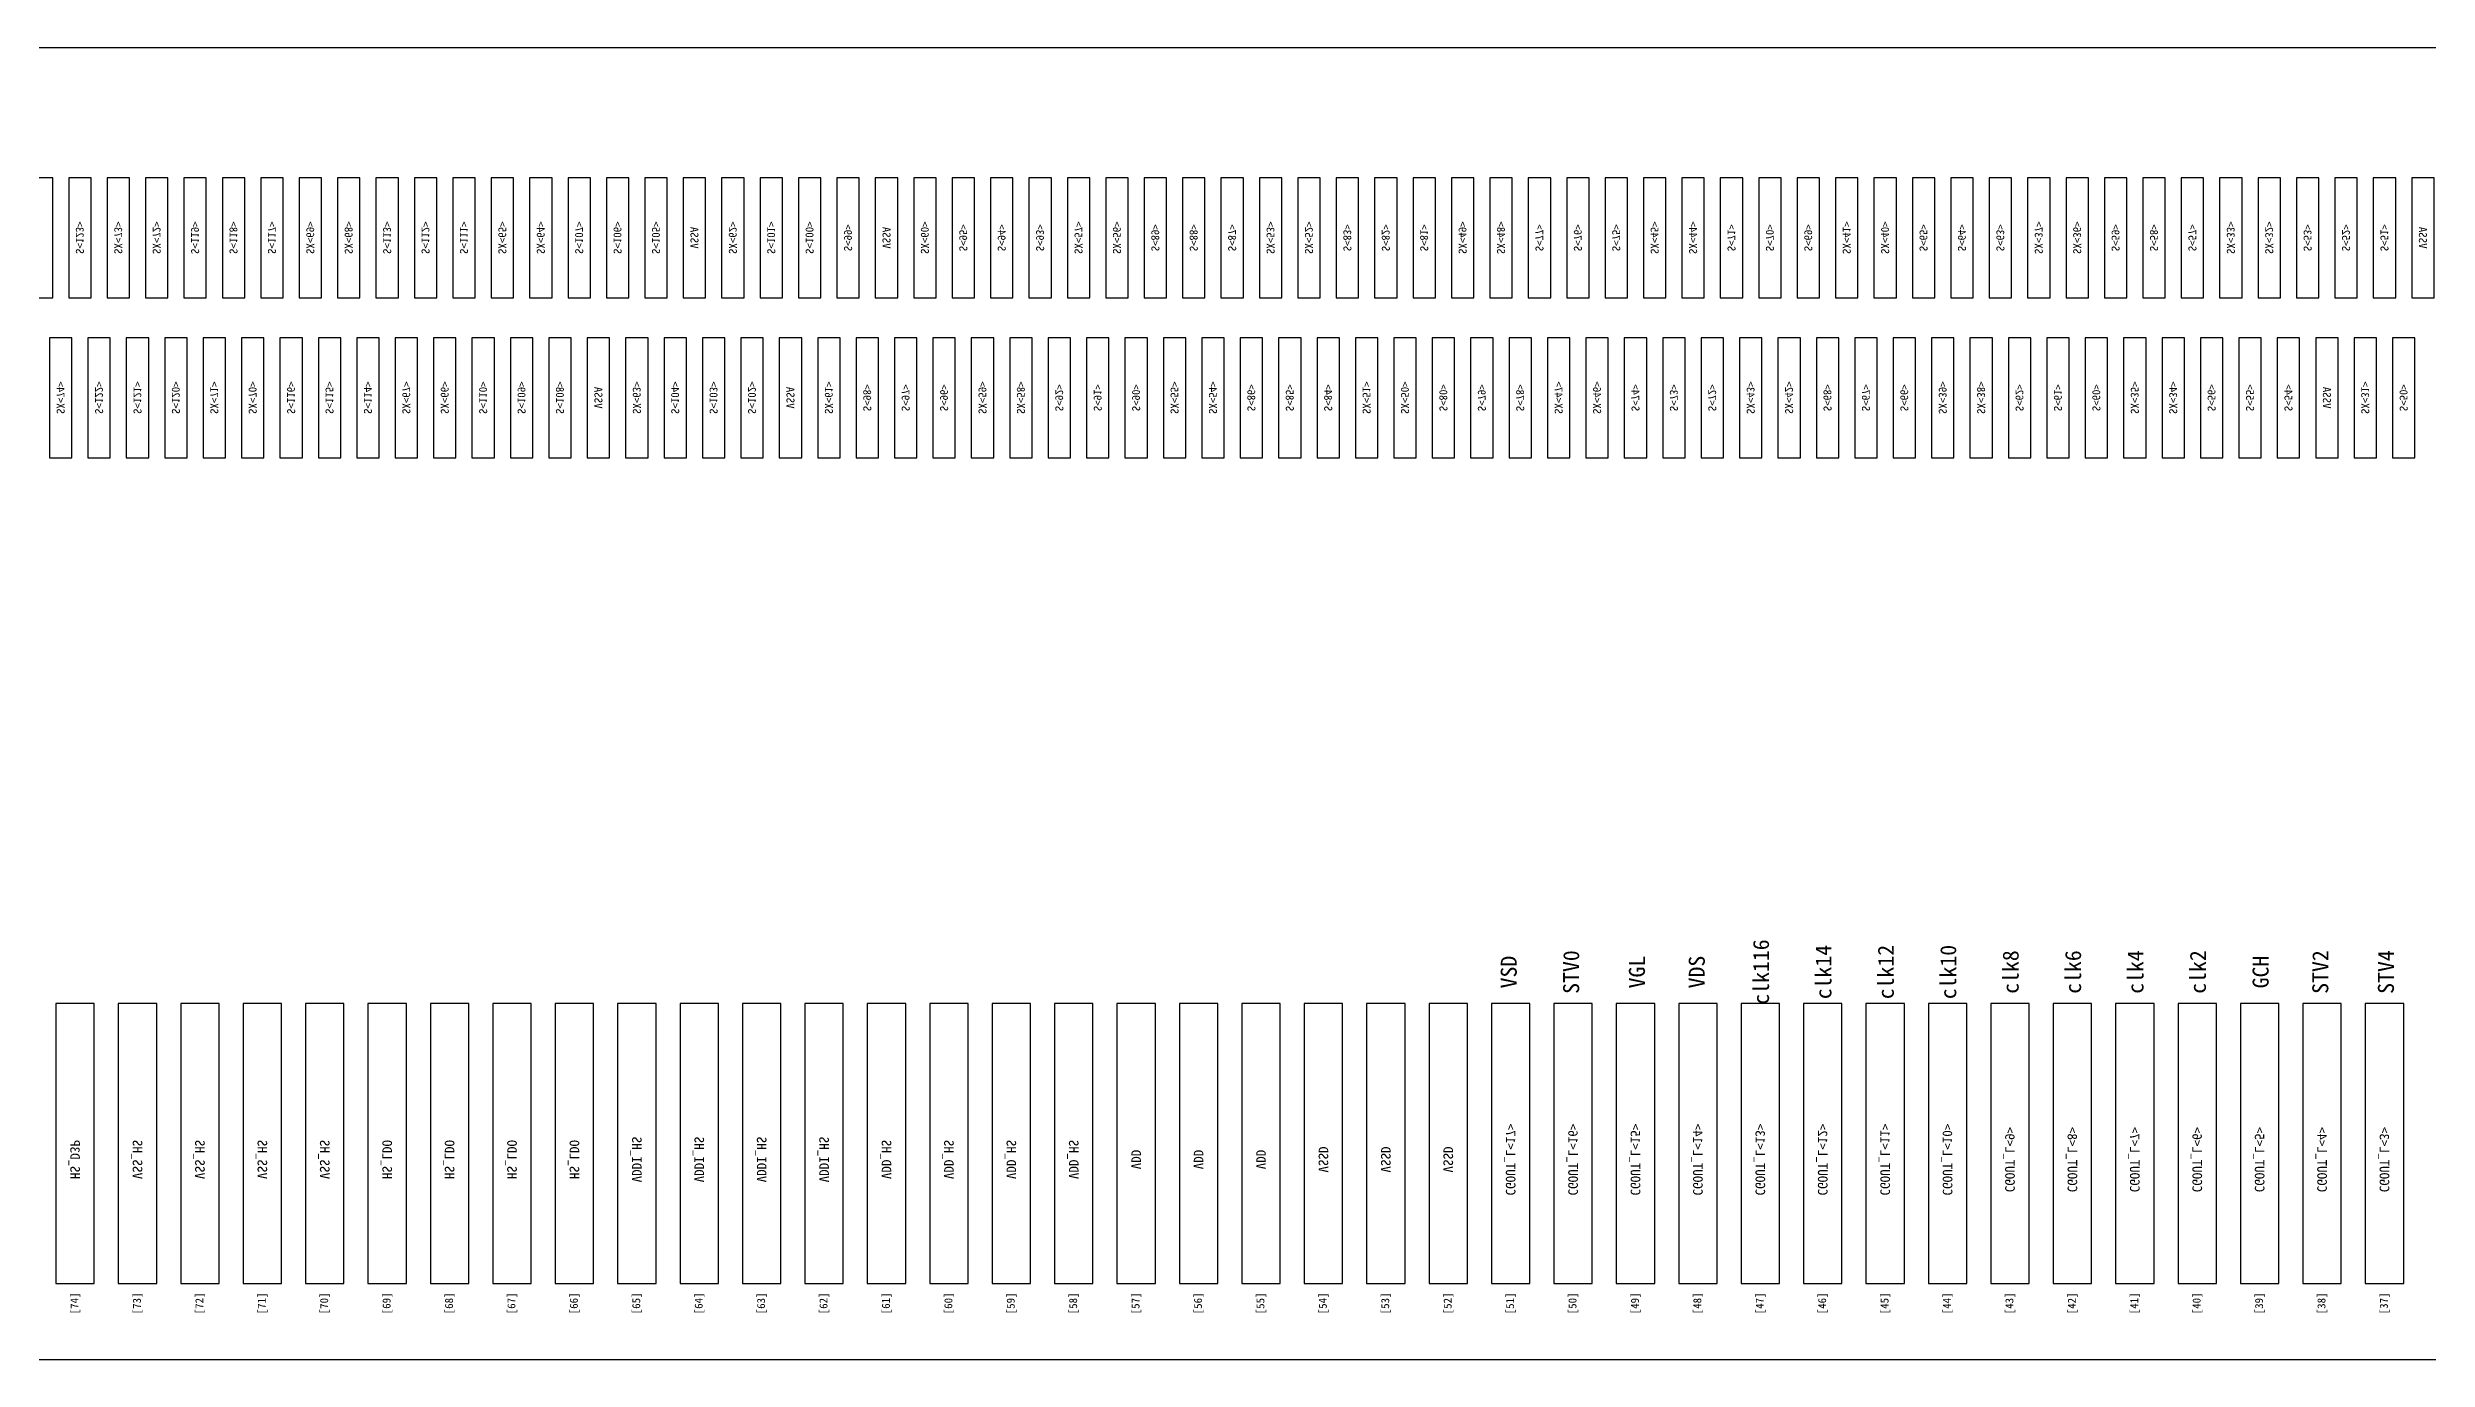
# Model space of a CAD drawing. Header units: millimetres. Extents: x 7349 to 7879, y -734 to -358.
# Drawn here: x 7460.229 to 7461.716, y -524.701 to -523.881 of the extents above; entities that cross this region are included whole.
import ezdxf
from ezdxf.enums import TextEntityAlignment as Align

# ---------------------------------------------------------------- set-up
doc = ezdxf.new("R2010")
doc.units = ezdxf.units.MM
doc.layers.add('标 注', color=3, linetype='Continuous')

# ---------------------------------------------------------------- blocks, each defined once
blk = doc.blocks.new('LCD')
at = {"color": 6}
for points in [[(7384.9624, -537.3052), (7409.9624, -537.3052), (7409.9624, -536.4852), (7384.9624, -536.4852)], [(7406.9894, -536.6415), (7407.0034, -536.6415), (7407.0034, -536.5665), (7406.9894, -536.5665)], [(7406.9894, -536.6415), (7407.0034, -536.6415), (7407.0034, -536.5665), (7406.9894, -536.5665)], [(7407.0134, -536.6415), (7407.0274, -536.6415), (7407.0274, -536.5665), (7407.0134, -536.5665)], [(7407.0134, -536.6415), (7407.0274, -536.6415), (7407.0274, -536.5665), (7407.0134, -536.5665)], [(7407.0374, -536.6415), (7407.0514, -536.6415), (7407.0514, -536.5665), (7407.0374, -536.5665)], [(7407.0374, -536.6415), (7407.0514, -536.6415), (7407.0514, -536.5665), (7407.0374, -536.5665)], [(7407.0614, -536.6415), (7407.0754, -536.6415), (7407.0754, -536.5665), (7407.0614, -536.5665)], [(7407.0614, -536.6415), (7407.0754, -536.6415), (7407.0754, -536.5665), (7407.0614, -536.5665)], [(7407.0854, -536.6415), (7407.0994, -536.6415), (7407.0994, -536.5665), (7407.0854, -536.5665)], [(7407.0854, -536.6415), (7407.0994, -536.6415), (7407.0994, -536.5665), (7407.0854, -536.5665)], [(7407.1094, -536.6415), (7407.1234, -536.6415), (7407.1234, -536.5665), (7407.1094, -536.5665)], [(7407.1094, -536.6415), (7407.1234, -536.6415), (7407.1234, -536.5665), (7407.1094, -536.5665)], [(7407.1334, -536.6415), (7407.1474, -536.6415), (7407.1474, -536.5665), (7407.1334, -536.5665)], [(7407.1334, -536.6415), (7407.1474, -536.6415), (7407.1474, -536.5665), (7407.1334, -536.5665)], [(7407.1574, -536.6415), (7407.1714, -536.6415), (7407.1714, -536.5665), (7407.1574, -536.5665)], [(7407.1574, -536.6415), (7407.1714, -536.6415), (7407.1714, -536.5665), (7407.1574, -536.5665)], [(7407.1814, -536.6415), (7407.1954, -536.6415), (7407.1954, -536.5665), (7407.1814, -536.5665)], [(7407.1814, -536.6415), (7407.1954, -536.6415), (7407.1954, -536.5665), (7407.1814, -536.5665)], [(7407.2054, -536.6415), (7407.2194, -536.6415), (7407.2194, -536.5665), (7407.2054, -536.5665)], [(7407.2054, -536.6415), (7407.2194, -536.6415), (7407.2194, -536.5665), (7407.2054, -536.5665)], [(7407.2294, -536.6415), (7407.2434, -536.6415), (7407.2434, -536.5665), (7407.2294, -536.5665)], [(7407.2294, -536.6415), (7407.2434, -536.6415), (7407.2434, -536.5665), (7407.2294, -536.5665)], [(7407.2534, -536.6415), (7407.2674, -536.6415), (7407.2674, -536.5665), (7407.2534, -536.5665)], [(7407.2534, -536.6415), (7407.2674, -536.6415), (7407.2674, -536.5665), (7407.2534, -536.5665)], [(7407.2774, -536.6415), (7407.2914, -536.6415), (7407.2914, -536.5665), (7407.2774, -536.5665)], [(7407.2774, -536.6415), (7407.2914, -536.6415), (7407.2914, -536.5665), (7407.2774, -536.5665)], [(7407.3014, -536.6415), (7407.3154, -536.6415), (7407.3154, -536.5665), (7407.3014, -536.5665)], [(7407.3014, -536.6415), (7407.3154, -536.6415), (7407.3154, -536.5665), (7407.3014, -536.5665)], [(7407.3254, -536.6415), (7407.3394, -536.6415), (7407.3394, -536.5665), (7407.3254, -536.5665)], [(7407.3254, -536.6415), (7407.3394, -536.6415), (7407.3394, -536.5665), (7407.3254, -536.5665)], [(7407.3494, -536.6415), (7407.3634, -536.6415), (7407.3634, -536.5665), (7407.3494, -536.5665)], [(7407.3494, -536.6415), (7407.3634, -536.6415), (7407.3634, -536.5665), (7407.3494, -536.5665)], [(7407.3734, -536.6415), (7407.3874, -536.6415), (7407.3874, -536.5665), (7407.3734, -536.5665)], [(7407.3734, -536.6415), (7407.3874, -536.6415), (7407.3874, -536.5665), (7407.3734, -536.5665)], [(7407.3974, -536.6415), (7407.4114, -536.6415), (7407.4114, -536.5665), (7407.3974, -536.5665)], [(7407.3974, -536.6415), (7407.4114, -536.6415), (7407.4114, -536.5665), (7407.3974, -536.5665)], [(7407.4214, -536.6415), (7407.4354, -536.6415), (7407.4354, -536.5665), (7407.4214, -536.5665)], [(7407.4214, -536.6415), (7407.4354, -536.6415), (7407.4354, -536.5665), (7407.4214, -536.5665)], [(7407.4454, -536.6415), (7407.4594, -536.6415), (7407.4594, -536.5665), (7407.4454, -536.5665)], [(7407.4454, -536.6415), (7407.4594, -536.6415), (7407.4594, -536.5665), (7407.4454, -536.5665)], [(7407.4694, -536.6415), (7407.4834, -536.6415), (7407.4834, -536.5665), (7407.4694, -536.5665)], [(7407.4694, -536.6415), (7407.4834, -536.6415), (7407.4834, -536.5665), (7407.4694, -536.5665)], [(7407.4934, -536.6415), (7407.5074, -536.6415), (7407.5074, -536.5665), (7407.4934, -536.5665)], [(7407.4934, -536.6415), (7407.5074, -536.6415), (7407.5074, -536.5665), (7407.4934, -536.5665)], [(7407.5174, -536.6415), (7407.5314, -536.6415), (7407.5314, -536.5665), (7407.5174, -536.5665)], [(7407.5174, -536.6415), (7407.5314, -536.6415), (7407.5314, -536.5665), (7407.5174, -536.5665)], [(7407.5414, -536.6415), (7407.5554, -536.6415), (7407.5554, -536.5665), (7407.5414, -536.5665)], [(7407.5414, -536.6415), (7407.5554, -536.6415), (7407.5554, -536.5665), (7407.5414, -536.5665)], [(7407.5654, -536.6415), (7407.5794, -536.6415), (7407.5794, -536.5665), (7407.5654, -536.5665)], [(7407.5654, -536.6415), (7407.5794, -536.6415), (7407.5794, -536.5665), (7407.5654, -536.5665)], [(7407.5894, -536.6415), (7407.6034, -536.6415), (7407.6034, -536.5665), (7407.5894, -536.5665)], [(7407.5894, -536.6415), (7407.6034, -536.6415), (7407.6034, -536.5665), (7407.5894, -536.5665)], [(7407.6134, -536.6415), (7407.6274, -536.6415), (7407.6274, -536.5665), (7407.6134, -536.5665)], [(7407.6134, -536.6415), (7407.6274, -536.6415), (7407.6274, -536.5665), (7407.6134, -536.5665)], [(7407.6374, -536.6415), (7407.6514, -536.6415), (7407.6514, -536.5665), (7407.6374, -536.5665)], [(7407.6374, -536.6415), (7407.6514, -536.6415), (7407.6514, -536.5665), (7407.6374, -536.5665)], [(7407.6614, -536.6415), (7407.6754, -536.6415), (7407.6754, -536.5665), (7407.6614, -536.5665)], [(7407.6614, -536.6415), (7407.6754, -536.6415), (7407.6754, -536.5665), (7407.6614, -536.5665)], [(7407.6854, -536.6415), (7407.6994, -536.6415), (7407.6994, -536.5665), (7407.6854, -536.5665)], [(7407.6854, -536.6415), (7407.6994, -536.6415), (7407.6994, -536.5665), (7407.6854, -536.5665)], [(7407.7094, -536.6415), (7407.7234, -536.6415), (7407.7234, -536.5665), (7407.7094, -536.5665)], [(7407.7094, -536.6415), (7407.7234, -536.6415), (7407.7234, -536.5665), (7407.7094, -536.5665)], [(7407.7334, -536.6415), (7407.7474, -536.6415), (7407.7474, -536.5665), (7407.7334, -536.5665)], [(7407.7334, -536.6415), (7407.7474, -536.6415), (7407.7474, -536.5665), (7407.7334, -536.5665)], [(7407.7574, -536.6415), (7407.7714, -536.6415), (7407.7714, -536.5665), (7407.7574, -536.5665)], [(7407.7574, -536.6415), (7407.7714, -536.6415), (7407.7714, -536.5665), (7407.7574, -536.5665)], [(7407.7814, -536.6415), (7407.7954, -536.6415), (7407.7954, -536.5665), (7407.7814, -536.5665)], [(7407.7814, -536.6415), (7407.7954, -536.6415), (7407.7954, -536.5665), (7407.7814, -536.5665)], [(7407.8054, -536.6415), (7407.8194, -536.6415), (7407.8194, -536.5665), (7407.8054, -536.5665)], [(7407.8054, -536.6415), (7407.8194, -536.6415), (7407.8194, -536.5665), (7407.8054, -536.5665)], [(7407.8294, -536.6415), (7407.8434, -536.6415), (7407.8434, -536.5665), (7407.8294, -536.5665)], [(7407.8294, -536.6415), (7407.8434, -536.6415), (7407.8434, -536.5665), (7407.8294, -536.5665)], [(7407.8534, -536.6415), (7407.8674, -536.6415), (7407.8674, -536.5665), (7407.8534, -536.5665)], [(7407.8534, -536.6415), (7407.8674, -536.6415), (7407.8674, -536.5665), (7407.8534, -536.5665)], [(7407.8774, -536.6415), (7407.8914, -536.6415), (7407.8914, -536.5665), (7407.8774, -536.5665)], [(7407.8774, -536.6415), (7407.8914, -536.6415), (7407.8914, -536.5665), (7407.8774, -536.5665)], [(7407.9014, -536.6415), (7407.9154, -536.6415), (7407.9154, -536.5665), (7407.9014, -536.5665)], [(7407.9014, -536.6415), (7407.9154, -536.6415), (7407.9154, -536.5665), (7407.9014, -536.5665)], [(7407.9254, -536.6415), (7407.9394, -536.6415), (7407.9394, -536.5665), (7407.9254, -536.5665)], [(7407.9254, -536.6415), (7407.9394, -536.6415), (7407.9394, -536.5665), (7407.9254, -536.5665)], [(7407.9494, -536.6415), (7407.9634, -536.6415), (7407.9634, -536.5665), (7407.9494, -536.5665)], [(7407.9494, -536.6415), (7407.9634, -536.6415), (7407.9634, -536.5665), (7407.9494, -536.5665)], [(7407.9734, -536.6415), (7407.9874, -536.6415), (7407.9874, -536.5665), (7407.9734, -536.5665)], [(7407.9734, -536.6415), (7407.9874, -536.6415), (7407.9874, -536.5665), (7407.9734, -536.5665)], [(7407.9974, -536.6415), (7408.0114, -536.6415), (7408.0114, -536.5665), (7407.9974, -536.5665)], [(7407.9974, -536.6415), (7408.0114, -536.6415), (7408.0114, -536.5665), (7407.9974, -536.5665)], [(7408.0214, -536.6415), (7408.0354, -536.6415), (7408.0354, -536.5665), (7408.0214, -536.5665)], [(7408.0214, -536.6415), (7408.0354, -536.6415), (7408.0354, -536.5665), (7408.0214, -536.5665)], [(7408.0454, -536.6415), (7408.0594, -536.6415), (7408.0594, -536.5665), (7408.0454, -536.5665)], [(7408.0454, -536.6415), (7408.0594, -536.6415), (7408.0594, -536.5665), (7408.0454, -536.5665)], [(7408.0694, -536.6415), (7408.0834, -536.6415), (7408.0834, -536.5665), (7408.0694, -536.5665)], [(7408.0694, -536.6415), (7408.0834, -536.6415), (7408.0834, -536.5665), (7408.0694, -536.5665)], [(7408.0934, -536.6415), (7408.1074, -536.6415), (7408.1074, -536.5665), (7408.0934, -536.5665)], [(7408.0934, -536.6415), (7408.1074, -536.6415), (7408.1074, -536.5665), (7408.0934, -536.5665)], [(7408.1174, -536.6415), (7408.1314, -536.6415), (7408.1314, -536.5665), (7408.1174, -536.5665)], [(7408.1174, -536.6415), (7408.1314, -536.6415), (7408.1314, -536.5665), (7408.1174, -536.5665)], [(7408.1414, -536.6415), (7408.1554, -536.6415), (7408.1554, -536.5665), (7408.1414, -536.5665)], [(7408.1414, -536.6415), (7408.1554, -536.6415), (7408.1554, -536.5665), (7408.1414, -536.5665)], [(7408.1654, -536.6415), (7408.1794, -536.6415), (7408.1794, -536.5665), (7408.1654, -536.5665)], [(7408.1654, -536.6415), (7408.1794, -536.6415), (7408.1794, -536.5665), (7408.1654, -536.5665)], [(7408.1894, -536.6415), (7408.2034, -536.6415), (7408.2034, -536.5665), (7408.1894, -536.5665)], [(7408.1894, -536.6415), (7408.2034, -536.6415), (7408.2034, -536.5665), (7408.1894, -536.5665)], [(7408.2134, -536.6415), (7408.2274, -536.6415), (7408.2274, -536.5665), (7408.2134, -536.5665)], [(7408.2134, -536.6415), (7408.2274, -536.6415), (7408.2274, -536.5665), (7408.2134, -536.5665)], [(7408.2374, -536.6415), (7408.2514, -536.6415), (7408.2514, -536.5665), (7408.2374, -536.5665)], [(7408.2374, -536.6415), (7408.2514, -536.6415), (7408.2514, -536.5665), (7408.2374, -536.5665)], [(7408.2614, -536.6415), (7408.2754, -536.6415), (7408.2754, -536.5665), (7408.2614, -536.5665)], [(7408.2614, -536.6415), (7408.2754, -536.6415), (7408.2754, -536.5665), (7408.2614, -536.5665)], [(7408.2854, -536.6415), (7408.2994, -536.6415), (7408.2994, -536.5665), (7408.2854, -536.5665)], [(7408.2854, -536.6415), (7408.2994, -536.6415), (7408.2994, -536.5665), (7408.2854, -536.5665)], [(7408.3094, -536.6415), (7408.3234, -536.6415), (7408.3234, -536.5665), (7408.3094, -536.5665)], [(7408.3094, -536.6415), (7408.3234, -536.6415), (7408.3234, -536.5665), (7408.3094, -536.5665)], [(7408.3334, -536.6415), (7408.3474, -536.6415), (7408.3474, -536.5665), (7408.3334, -536.5665)], [(7408.3334, -536.6415), (7408.3474, -536.6415), (7408.3474, -536.5665), (7408.3334, -536.5665)], [(7408.3574, -536.6415), (7408.3714, -536.6415), (7408.3714, -536.5665), (7408.3574, -536.5665)], [(7408.3574, -536.6415), (7408.3714, -536.6415), (7408.3714, -536.5665), (7408.3574, -536.5665)], [(7408.3814, -536.6415), (7408.3954, -536.6415), (7408.3954, -536.5665), (7408.3814, -536.5665)], [(7408.3814, -536.6415), (7408.3954, -536.6415), (7408.3954, -536.5665), (7408.3814, -536.5665)], [(7408.4054, -536.6415), (7408.4194, -536.6415), (7408.4194, -536.5665), (7408.4054, -536.5665)], [(7408.4054, -536.6415), (7408.4194, -536.6415), (7408.4194, -536.5665), (7408.4054, -536.5665)], [(7408.4294, -536.6415), (7408.4434, -536.6415), (7408.4434, -536.5665), (7408.4294, -536.5665)], [(7408.4294, -536.6415), (7408.4434, -536.6415), (7408.4434, -536.5665), (7408.4294, -536.5665)], [(7408.4534, -536.6415), (7408.4674, -536.6415), (7408.4674, -536.5665), (7408.4534, -536.5665)], [(7408.4534, -536.6415), (7408.4674, -536.6415), (7408.4674, -536.5665), (7408.4534, -536.5665)], [(7408.4774, -536.6415), (7408.4914, -536.6415), (7408.4914, -536.5665), (7408.4774, -536.5665)], [(7408.4774, -536.6415), (7408.4914, -536.6415), (7408.4914, -536.5665), (7408.4774, -536.5665)], [(7407.0014, -536.7415), (7407.0154, -536.7415), (7407.0154, -536.6665), (7407.0014, -536.6665)], [(7407.0014, -536.7415), (7407.0154, -536.7415), (7407.0154, -536.6665), (7407.0014, -536.6665)], [(7407.0254, -536.7415), (7407.0394, -536.7415), (7407.0394, -536.6665), (7407.0254, -536.6665)], [(7407.0254, -536.7415), (7407.0394, -536.7415), (7407.0394, -536.6665), (7407.0254, -536.6665)], [(7407.0494, -536.7415), (7407.0634, -536.7415), (7407.0634, -536.6665), (7407.0494, -536.6665)], [(7407.0494, -536.7415), (7407.0634, -536.7415), (7407.0634, -536.6665), (7407.0494, -536.6665)], [(7407.0734, -536.7415), (7407.0874, -536.7415), (7407.0874, -536.6665), (7407.0734, -536.6665)], [(7407.0734, -536.7415), (7407.0874, -536.7415), (7407.0874, -536.6665), (7407.0734, -536.6665)], [(7407.0974, -536.7415), (7407.1114, -536.7415), (7407.1114, -536.6665), (7407.0974, -536.6665)], [(7407.0974, -536.7415), (7407.1114, -536.7415), (7407.1114, -536.6665), (7407.0974, -536.6665)], [(7407.1214, -536.7415), (7407.1354, -536.7415), (7407.1354, -536.6665), (7407.1214, -536.6665)], [(7407.1214, -536.7415), (7407.1354, -536.7415), (7407.1354, -536.6665), (7407.1214, -536.6665)], [(7407.1454, -536.7415), (7407.1594, -536.7415), (7407.1594, -536.6665), (7407.1454, -536.6665)], [(7407.1454, -536.7415), (7407.1594, -536.7415), (7407.1594, -536.6665), (7407.1454, -536.6665)], [(7407.1694, -536.7415), (7407.1834, -536.7415), (7407.1834, -536.6665), (7407.1694, -536.6665)], [(7407.1694, -536.7415), (7407.1834, -536.7415), (7407.1834, -536.6665), (7407.1694, -536.6665)], [(7407.1934, -536.7415), (7407.2074, -536.7415), (7407.2074, -536.6665), (7407.1934, -536.6665)], [(7407.1934, -536.7415), (7407.2074, -536.7415), (7407.2074, -536.6665), (7407.1934, -536.6665)], [(7407.2174, -536.7415), (7407.2314, -536.7415), (7407.2314, -536.6665), (7407.2174, -536.6665)], [(7407.2174, -536.7415), (7407.2314, -536.7415), (7407.2314, -536.6665), (7407.2174, -536.6665)], [(7407.2414, -536.7415), (7407.2554, -536.7415), (7407.2554, -536.6665), (7407.2414, -536.6665)], [(7407.2414, -536.7415), (7407.2554, -536.7415), (7407.2554, -536.6665), (7407.2414, -536.6665)], [(7407.2654, -536.7415), (7407.2794, -536.7415), (7407.2794, -536.6665), (7407.2654, -536.6665)], [(7407.2654, -536.7415), (7407.2794, -536.7415), (7407.2794, -536.6665), (7407.2654, -536.6665)], [(7407.2894, -536.7415), (7407.3034, -536.7415), (7407.3034, -536.6665), (7407.2894, -536.6665)], [(7407.2894, -536.7415), (7407.3034, -536.7415), (7407.3034, -536.6665), (7407.2894, -536.6665)], [(7407.3134, -536.7415), (7407.3274, -536.7415), (7407.3274, -536.6665), (7407.3134, -536.6665)], [(7407.3134, -536.7415), (7407.3274, -536.7415), (7407.3274, -536.6665), (7407.3134, -536.6665)], [(7407.3374, -536.7415), (7407.3514, -536.7415), (7407.3514, -536.6665), (7407.3374, -536.6665)], [(7407.3374, -536.7415), (7407.3514, -536.7415), (7407.3514, -536.6665), (7407.3374, -536.6665)], [(7407.3614, -536.7415), (7407.3754, -536.7415), (7407.3754, -536.6665), (7407.3614, -536.6665)], [(7407.3614, -536.7415), (7407.3754, -536.7415), (7407.3754, -536.6665), (7407.3614, -536.6665)], [(7407.3854, -536.7415), (7407.3994, -536.7415), (7407.3994, -536.6665), (7407.3854, -536.6665)], [(7407.3854, -536.7415), (7407.3994, -536.7415), (7407.3994, -536.6665), (7407.3854, -536.6665)], [(7407.4094, -536.7415), (7407.4234, -536.7415), (7407.4234, -536.6665), (7407.4094, -536.6665)], [(7407.4094, -536.7415), (7407.4234, -536.7415), (7407.4234, -536.6665), (7407.4094, -536.6665)], [(7407.4334, -536.7415), (7407.4474, -536.7415), (7407.4474, -536.6665), (7407.4334, -536.6665)], [(7407.4334, -536.7415), (7407.4474, -536.7415), (7407.4474, -536.6665), (7407.4334, -536.6665)], [(7407.4574, -536.7415), (7407.4714, -536.7415), (7407.4714, -536.6665), (7407.4574, -536.6665)], [(7407.4574, -536.7415), (7407.4714, -536.7415), (7407.4714, -536.6665), (7407.4574, -536.6665)], [(7407.4814, -536.7415), (7407.4954, -536.7415), (7407.4954, -536.6665), (7407.4814, -536.6665)], [(7407.4814, -536.7415), (7407.4954, -536.7415), (7407.4954, -536.6665), (7407.4814, -536.6665)], [(7407.5054, -536.7415), (7407.5194, -536.7415), (7407.5194, -536.6665), (7407.5054, -536.6665)], [(7407.5054, -536.7415), (7407.5194, -536.7415), (7407.5194, -536.6665), (7407.5054, -536.6665)], [(7407.5294, -536.7415), (7407.5434, -536.7415), (7407.5434, -536.6665), (7407.5294, -536.6665)], [(7407.5294, -536.7415), (7407.5434, -536.7415), (7407.5434, -536.6665), (7407.5294, -536.6665)], [(7407.5534, -536.7415), (7407.5674, -536.7415), (7407.5674, -536.6665), (7407.5534, -536.6665)], [(7407.5534, -536.7415), (7407.5674, -536.7415), (7407.5674, -536.6665), (7407.5534, -536.6665)], [(7407.5774, -536.7415), (7407.5914, -536.7415), (7407.5914, -536.6665), (7407.5774, -536.6665)], [(7407.5774, -536.7415), (7407.5914, -536.7415), (7407.5914, -536.6665), (7407.5774, -536.6665)], [(7407.6014, -536.7415), (7407.6154, -536.7415), (7407.6154, -536.6665), (7407.6014, -536.6665)], [(7407.6014, -536.7415), (7407.6154, -536.7415), (7407.6154, -536.6665), (7407.6014, -536.6665)], [(7407.6254, -536.7415), (7407.6394, -536.7415), (7407.6394, -536.6665), (7407.6254, -536.6665)], [(7407.6254, -536.7415), (7407.6394, -536.7415), (7407.6394, -536.6665), (7407.6254, -536.6665)], [(7407.6494, -536.7415), (7407.6634, -536.7415), (7407.6634, -536.6665), (7407.6494, -536.6665)], [(7407.6494, -536.7415), (7407.6634, -536.7415), (7407.6634, -536.6665), (7407.6494, -536.6665)], [(7407.6734, -536.7415), (7407.6874, -536.7415), (7407.6874, -536.6665), (7407.6734, -536.6665)], [(7407.6734, -536.7415), (7407.6874, -536.7415), (7407.6874, -536.6665), (7407.6734, -536.6665)], [(7407.6974, -536.7415), (7407.7114, -536.7415), (7407.7114, -536.6665), (7407.6974, -536.6665)], [(7407.6974, -536.7415), (7407.7114, -536.7415), (7407.7114, -536.6665), (7407.6974, -536.6665)], [(7407.7214, -536.7415), (7407.7354, -536.7415), (7407.7354, -536.6665), (7407.7214, -536.6665)], [(7407.7214, -536.7415), (7407.7354, -536.7415), (7407.7354, -536.6665), (7407.7214, -536.6665)], [(7407.7454, -536.7415), (7407.7594, -536.7415), (7407.7594, -536.6665), (7407.7454, -536.6665)], [(7407.7454, -536.7415), (7407.7594, -536.7415), (7407.7594, -536.6665), (7407.7454, -536.6665)], [(7407.7694, -536.7415), (7407.7834, -536.7415), (7407.7834, -536.6665), (7407.7694, -536.6665)], [(7407.7694, -536.7415), (7407.7834, -536.7415), (7407.7834, -536.6665), (7407.7694, -536.6665)], [(7407.7934, -536.7415), (7407.8074, -536.7415), (7407.8074, -536.6665), (7407.7934, -536.6665)], [(7407.7934, -536.7415), (7407.8074, -536.7415), (7407.8074, -536.6665), (7407.7934, -536.6665)], [(7407.8174, -536.7415), (7407.8314, -536.7415), (7407.8314, -536.6665), (7407.8174, -536.6665)], [(7407.8174, -536.7415), (7407.8314, -536.7415), (7407.8314, -536.6665), (7407.8174, -536.6665)], [(7407.8414, -536.7415), (7407.8554, -536.7415), (7407.8554, -536.6665), (7407.8414, -536.6665)], [(7407.8414, -536.7415), (7407.8554, -536.7415), (7407.8554, -536.6665), (7407.8414, -536.6665)], [(7407.8654, -536.7415), (7407.8794, -536.7415), (7407.8794, -536.6665), (7407.8654, -536.6665)], [(7407.8654, -536.7415), (7407.8794, -536.7415), (7407.8794, -536.6665), (7407.8654, -536.6665)], [(7407.8894, -536.7415), (7407.9034, -536.7415), (7407.9034, -536.6665), (7407.8894, -536.6665)], [(7407.8894, -536.7415), (7407.9034, -536.7415), (7407.9034, -536.6665), (7407.8894, -536.6665)], [(7407.9134, -536.7415), (7407.9274, -536.7415), (7407.9274, -536.6665), (7407.9134, -536.6665)], [(7407.9134, -536.7415), (7407.9274, -536.7415), (7407.9274, -536.6665), (7407.9134, -536.6665)], [(7407.9374, -536.7415), (7407.9514, -536.7415), (7407.9514, -536.6665), (7407.9374, -536.6665)], [(7407.9374, -536.7415), (7407.9514, -536.7415), (7407.9514, -536.6665), (7407.9374, -536.6665)], [(7407.9614, -536.7415), (7407.9754, -536.7415), (7407.9754, -536.6665), (7407.9614, -536.6665)], [(7407.9614, -536.7415), (7407.9754, -536.7415), (7407.9754, -536.6665), (7407.9614, -536.6665)], [(7407.9854, -536.7415), (7407.9994, -536.7415), (7407.9994, -536.6665), (7407.9854, -536.6665)], [(7407.9854, -536.7415), (7407.9994, -536.7415), (7407.9994, -536.6665), (7407.9854, -536.6665)], [(7408.0094, -536.7415), (7408.0234, -536.7415), (7408.0234, -536.6665), (7408.0094, -536.6665)], [(7408.0094, -536.7415), (7408.0234, -536.7415), (7408.0234, -536.6665), (7408.0094, -536.6665)], [(7408.0334, -536.7415), (7408.0474, -536.7415), (7408.0474, -536.6665), (7408.0334, -536.6665)], [(7408.0334, -536.7415), (7408.0474, -536.7415), (7408.0474, -536.6665), (7408.0334, -536.6665)], [(7408.0574, -536.7415), (7408.0714, -536.7415), (7408.0714, -536.6665), (7408.0574, -536.6665)], [(7408.0574, -536.7415), (7408.0714, -536.7415), (7408.0714, -536.6665), (7408.0574, -536.6665)], [(7408.0814, -536.7415), (7408.0954, -536.7415), (7408.0954, -536.6665), (7408.0814, -536.6665)], [(7408.0814, -536.7415), (7408.0954, -536.7415), (7408.0954, -536.6665), (7408.0814, -536.6665)], [(7408.1054, -536.7415), (7408.1194, -536.7415), (7408.1194, -536.6665), (7408.1054, -536.6665)], [(7408.1054, -536.7415), (7408.1194, -536.7415), (7408.1194, -536.6665), (7408.1054, -536.6665)], [(7408.1294, -536.7415), (7408.1434, -536.7415), (7408.1434, -536.6665), (7408.1294, -536.6665)], [(7408.1294, -536.7415), (7408.1434, -536.7415), (7408.1434, -536.6665), (7408.1294, -536.6665)], [(7408.1534, -536.7415), (7408.1674, -536.7415), (7408.1674, -536.6665), (7408.1534, -536.6665)], [(7408.1534, -536.7415), (7408.1674, -536.7415), (7408.1674, -536.6665), (7408.1534, -536.6665)], [(7408.1774, -536.7415), (7408.1914, -536.7415), (7408.1914, -536.6665), (7408.1774, -536.6665)], [(7408.1774, -536.7415), (7408.1914, -536.7415), (7408.1914, -536.6665), (7408.1774, -536.6665)], [(7408.2014, -536.7415), (7408.2154, -536.7415), (7408.2154, -536.6665), (7408.2014, -536.6665)], [(7408.2014, -536.7415), (7408.2154, -536.7415), (7408.2154, -536.6665), (7408.2014, -536.6665)], [(7408.2254, -536.7415), (7408.2394, -536.7415), (7408.2394, -536.6665), (7408.2254, -536.6665)], [(7408.2254, -536.7415), (7408.2394, -536.7415), (7408.2394, -536.6665), (7408.2254, -536.6665)], [(7408.2494, -536.7415), (7408.2634, -536.7415), (7408.2634, -536.6665), (7408.2494, -536.6665)], [(7408.2494, -536.7415), (7408.2634, -536.7415), (7408.2634, -536.6665), (7408.2494, -536.6665)], [(7408.2734, -536.7415), (7408.2874, -536.7415), (7408.2874, -536.6665), (7408.2734, -536.6665)], [(7408.2734, -536.7415), (7408.2874, -536.7415), (7408.2874, -536.6665), (7408.2734, -536.6665)], [(7408.2974, -536.7415), (7408.3114, -536.7415), (7408.3114, -536.6665), (7408.2974, -536.6665)], [(7408.2974, -536.7415), (7408.3114, -536.7415), (7408.3114, -536.6665), (7408.2974, -536.6665)], [(7408.3214, -536.7415), (7408.3354, -536.7415), (7408.3354, -536.6665), (7408.3214, -536.6665)], [(7408.3214, -536.7415), (7408.3354, -536.7415), (7408.3354, -536.6665), (7408.3214, -536.6665)], [(7408.3454, -536.7415), (7408.3594, -536.7415), (7408.3594, -536.6665), (7408.3454, -536.6665)], [(7408.3454, -536.7415), (7408.3594, -536.7415), (7408.3594, -536.6665), (7408.3454, -536.6665)], [(7408.3694, -536.7415), (7408.3834, -536.7415), (7408.3834, -536.6665), (7408.3694, -536.6665)], [(7408.3694, -536.7415), (7408.3834, -536.7415), (7408.3834, -536.6665), (7408.3694, -536.6665)], [(7408.3934, -536.7415), (7408.4074, -536.7415), (7408.4074, -536.6665), (7408.3934, -536.6665)], [(7408.3934, -536.7415), (7408.4074, -536.7415), (7408.4074, -536.6665), (7408.3934, -536.6665)], [(7408.4174, -536.7415), (7408.4314, -536.7415), (7408.4314, -536.6665), (7408.4174, -536.6665)], [(7408.4174, -536.7415), (7408.4314, -536.7415), (7408.4314, -536.6665), (7408.4174, -536.6665)], [(7408.4414, -536.7415), (7408.4554, -536.7415), (7408.4554, -536.6665), (7408.4414, -536.6665)], [(7408.4414, -536.7415), (7408.4554, -536.7415), (7408.4554, -536.6665), (7408.4414, -536.6665)], [(7408.4654, -536.7415), (7408.4794, -536.7415), (7408.4794, -536.6665), (7408.4654, -536.6665)], [(7408.4654, -536.7415), (7408.4794, -536.7415), (7408.4794, -536.6665), (7408.4654, -536.6665)], [(7407.0054, -537.2577), (7407.0294, -537.2577), (7407.0294, -537.0827), (7407.0054, -537.0827)], [(7407.0054, -537.2577), (7407.0294, -537.2577), (7407.0294, -537.0827), (7407.0054, -537.0827)], [(7407.0444, -537.2577), (7407.0684, -537.2577), (7407.0684, -537.0827), (7407.0444, -537.0827)], [(7407.0444, -537.2577), (7407.0684, -537.2577), (7407.0684, -537.0827), (7407.0444, -537.0827)], [(7407.0834, -537.2577), (7407.1074, -537.2577), (7407.1074, -537.0827), (7407.0834, -537.0827)], [(7407.0834, -537.2577), (7407.1074, -537.2577), (7407.1074, -537.0827), (7407.0834, -537.0827)], [(7407.1224, -537.2577), (7407.1464, -537.2577), (7407.1464, -537.0827), (7407.1224, -537.0827)], [(7407.1224, -537.2577), (7407.1464, -537.2577), (7407.1464, -537.0827), (7407.1224, -537.0827)], [(7407.1614, -537.2577), (7407.1854, -537.2577), (7407.1854, -537.0827), (7407.1614, -537.0827)], [(7407.1614, -537.2577), (7407.1854, -537.2577), (7407.1854, -537.0827), (7407.1614, -537.0827)], [(7407.2004, -537.2577), (7407.2244, -537.2577), (7407.2244, -537.0827), (7407.2004, -537.0827)], [(7407.2004, -537.2577), (7407.2244, -537.2577), (7407.2244, -537.0827), (7407.2004, -537.0827)], [(7407.2394, -537.2577), (7407.2634, -537.2577), (7407.2634, -537.0827), (7407.2394, -537.0827)], [(7407.2394, -537.2577), (7407.2634, -537.2577), (7407.2634, -537.0827), (7407.2394, -537.0827)], [(7407.2784, -537.2577), (7407.3024, -537.2577), (7407.3024, -537.0827), (7407.2784, -537.0827)], [(7407.2784, -537.2577), (7407.3024, -537.2577), (7407.3024, -537.0827), (7407.2784, -537.0827)], [(7407.3174, -537.2577), (7407.3414, -537.2577), (7407.3414, -537.0827), (7407.3174, -537.0827)], [(7407.3174, -537.2577), (7407.3414, -537.2577), (7407.3414, -537.0827), (7407.3174, -537.0827)], [(7407.3564, -537.2577), (7407.3804, -537.2577), (7407.3804, -537.0827), (7407.3564, -537.0827)], [(7407.3564, -537.2577), (7407.3804, -537.2577), (7407.3804, -537.0827), (7407.3564, -537.0827)], [(7407.3954, -537.2577), (7407.4194, -537.2577), (7407.4194, -537.0827), (7407.3954, -537.0827)], [(7407.3954, -537.2577), (7407.4194, -537.2577), (7407.4194, -537.0827), (7407.3954, -537.0827)], [(7407.4344, -537.2577), (7407.4584, -537.2577), (7407.4584, -537.0827), (7407.4344, -537.0827)], [(7407.4344, -537.2577), (7407.4584, -537.2577), (7407.4584, -537.0827), (7407.4344, -537.0827)], [(7407.4734, -537.2577), (7407.4974, -537.2577), (7407.4974, -537.0827), (7407.4734, -537.0827)], [(7407.4734, -537.2577), (7407.4974, -537.2577), (7407.4974, -537.0827), (7407.4734, -537.0827)], [(7407.5124, -537.2577), (7407.5364, -537.2577), (7407.5364, -537.0827), (7407.5124, -537.0827)], [(7407.5124, -537.2577), (7407.5364, -537.2577), (7407.5364, -537.0827), (7407.5124, -537.0827)], [(7407.5514, -537.2577), (7407.5754, -537.2577), (7407.5754, -537.0827), (7407.5514, -537.0827)], [(7407.5514, -537.2577), (7407.5754, -537.2577), (7407.5754, -537.0827), (7407.5514, -537.0827)], [(7407.5904, -537.2577), (7407.6144, -537.2577), (7407.6144, -537.0827), (7407.5904, -537.0827)], [(7407.5904, -537.2577), (7407.6144, -537.2577), (7407.6144, -537.0827), (7407.5904, -537.0827)], [(7407.6294, -537.2577), (7407.6534, -537.2577), (7407.6534, -537.0827), (7407.6294, -537.0827)], [(7407.6294, -537.2577), (7407.6534, -537.2577), (7407.6534, -537.0827), (7407.6294, -537.0827)], [(7407.6684, -537.2577), (7407.6924, -537.2577), (7407.6924, -537.0827), (7407.6684, -537.0827)], [(7407.6684, -537.2577), (7407.6924, -537.2577), (7407.6924, -537.0827), (7407.6684, -537.0827)], [(7407.7074, -537.2577), (7407.7314, -537.2577), (7407.7314, -537.0827), (7407.7074, -537.0827)], [(7407.7074, -537.2577), (7407.7314, -537.2577), (7407.7314, -537.0827), (7407.7074, -537.0827)], [(7407.7464, -537.2577), (7407.7704, -537.2577), (7407.7704, -537.0827), (7407.7464, -537.0827)], [(7407.7464, -537.2577), (7407.7704, -537.2577), (7407.7704, -537.0827), (7407.7464, -537.0827)], [(7407.7854, -537.2577), (7407.8094, -537.2577), (7407.8094, -537.0827), (7407.7854, -537.0827)], [(7407.7854, -537.2577), (7407.8094, -537.2577), (7407.8094, -537.0827), (7407.7854, -537.0827)], [(7407.8244, -537.2577), (7407.8484, -537.2577), (7407.8484, -537.0827), (7407.8244, -537.0827)], [(7407.8244, -537.2577), (7407.8484, -537.2577), (7407.8484, -537.0827), (7407.8244, -537.0827)], [(7407.8634, -537.2577), (7407.8874, -537.2577), (7407.8874, -537.0827), (7407.8634, -537.0827)], [(7407.8634, -537.2577), (7407.8874, -537.2577), (7407.8874, -537.0827), (7407.8634, -537.0827)], [(7407.9024, -537.2577), (7407.9264, -537.2577), (7407.9264, -537.0827), (7407.9024, -537.0827)], [(7407.9024, -537.2577), (7407.9264, -537.2577), (7407.9264, -537.0827), (7407.9024, -537.0827)], [(7407.9414, -537.2577), (7407.9654, -537.2577), (7407.9654, -537.0827), (7407.9414, -537.0827)], [(7407.9414, -537.2577), (7407.9654, -537.2577), (7407.9654, -537.0827), (7407.9414, -537.0827)], [(7407.9804, -537.2577), (7408.0044, -537.2577), (7408.0044, -537.0827), (7407.9804, -537.0827)], [(7407.9804, -537.2577), (7408.0044, -537.2577), (7408.0044, -537.0827), (7407.9804, -537.0827)], [(7408.0194, -537.2577), (7408.0434, -537.2577), (7408.0434, -537.0827), (7408.0194, -537.0827)], [(7408.0194, -537.2577), (7408.0434, -537.2577), (7408.0434, -537.0827), (7408.0194, -537.0827)], [(7408.0584, -537.2577), (7408.0824, -537.2577), (7408.0824, -537.0827), (7408.0584, -537.0827)], [(7408.0584, -537.2577), (7408.0824, -537.2577), (7408.0824, -537.0827), (7408.0584, -537.0827)], [(7408.0974, -537.2577), (7408.1214, -537.2577), (7408.1214, -537.0827), (7408.0974, -537.0827)], [(7408.0974, -537.2577), (7408.1214, -537.2577), (7408.1214, -537.0827), (7408.0974, -537.0827)], [(7408.1364, -537.2577), (7408.1604, -537.2577), (7408.1604, -537.0827), (7408.1364, -537.0827)], [(7408.1364, -537.2577), (7408.1604, -537.2577), (7408.1604, -537.0827), (7408.1364, -537.0827)], [(7408.1754, -537.2577), (7408.1994, -537.2577), (7408.1994, -537.0827), (7408.1754, -537.0827)], [(7408.1754, -537.2577), (7408.1994, -537.2577), (7408.1994, -537.0827), (7408.1754, -537.0827)], [(7408.2144, -537.2577), (7408.2384, -537.2577), (7408.2384, -537.0827), (7408.2144, -537.0827)], [(7408.2144, -537.2577), (7408.2384, -537.2577), (7408.2384, -537.0827), (7408.2144, -537.0827)], [(7408.2534, -537.2577), (7408.2774, -537.2577), (7408.2774, -537.0827), (7408.2534, -537.0827)], [(7408.2534, -537.2577), (7408.2774, -537.2577), (7408.2774, -537.0827), (7408.2534, -537.0827)], [(7408.2924, -537.2577), (7408.3164, -537.2577), (7408.3164, -537.0827), (7408.2924, -537.0827)], [(7408.2924, -537.2577), (7408.3164, -537.2577), (7408.3164, -537.0827), (7408.2924, -537.0827)], [(7408.3314, -537.2577), (7408.3554, -537.2577), (7408.3554, -537.0827), (7408.3314, -537.0827)], [(7408.3314, -537.2577), (7408.3554, -537.2577), (7408.3554, -537.0827), (7408.3314, -537.0827)], [(7408.3704, -537.2577), (7408.3944, -537.2577), (7408.3944, -537.0827), (7408.3704, -537.0827)], [(7408.3704, -537.2577), (7408.3944, -537.2577), (7408.3944, -537.0827), (7408.3704, -537.0827)], [(7408.4094, -537.2577), (7408.4334, -537.2577), (7408.4334, -537.0827), (7408.4094, -537.0827)], [(7408.4094, -537.2577), (7408.4334, -537.2577), (7408.4334, -537.0827), (7408.4094, -537.0827)], [(7408.4484, -537.2577), (7408.4724, -537.2577), (7408.4724, -537.0827), (7408.4484, -537.0827)], [(7408.4484, -537.2577), (7408.4724, -537.2577), (7408.4724, -537.0827), (7408.4484, -537.0827)]]:
    blk.add_lwpolyline(points, close=True, dxfattribs=at)
at = {"color": 6, "text_generation_flag": 4}
for s, height, p in [('S<123>', 0.005, (7407.0204, -536.604)), ('SX<73>', 0.005, (7407.0444, -536.604)), ('SX<72>', 0.005, (7407.0684, -536.604)), ('S<119>', 0.005, (7407.0924, -536.604)), ('S<118>', 0.005, (7407.1164, -536.604)), ('S<117>', 0.005, (7407.1404, -536.604)), ('SX<69>', 0.005, (7407.1644, -536.604)), ('SX<68>', 0.005, (7407.1884, -536.604)), ('S<113>', 0.005, (7407.2124, -536.604)), ('S<112>', 0.005, (7407.2364, -536.604)), ('S<111>', 0.005, (7407.2604, -536.604)), ('SX<65>', 0.005, (7407.2844, -536.604)), ('SX<64>', 0.005, (7407.3084, -536.604)), ('S<107>', 0.005, (7407.3324, -536.604)), ('S<106>', 0.005, (7407.3564, -536.604)), ('S<105>', 0.005, (7407.3804, -536.604)), ('VSSA', 0.005, (7407.4044, -536.604)), ('SX<62>', 0.005, (7407.4284, -536.604)), ('S<101>', 0.005, (7407.4524, -536.604)), ('S<100>', 0.005, (7407.4764, -536.604)), ('S<99>', 0.005, (7407.5004, -536.604)), ('VSSA', 0.005, (7407.5244, -536.604)), ('SX<60>', 0.005, (7407.5484, -536.604)), ('S<95>', 0.005, (7407.5724, -536.604)), ('S<94>', 0.005, (7407.5964, -536.604)), ('S<93>', 0.005, (7407.6204, -536.604)), ('SX<57>', 0.005, (7407.6444, -536.604)), ('SX<56>', 0.005, (7407.6684, -536.604)), ('S<89>', 0.005, (7407.6924, -536.604)), ('S<88>', 0.005, (7407.7164, -536.604)), ('S<87>', 0.005, (7407.7404, -536.604)), ('SX<53>', 0.005, (7407.7644, -536.604)), ('SX<52>', 0.005, (7407.7884, -536.604)), ('S<83>', 0.005, (7407.8124, -536.604)), ('S<82>', 0.005, (7407.8364, -536.604)), ('S<81>', 0.005, (7407.8604, -536.604)), ('SX<49>', 0.005, (7407.8844, -536.604)), ('SX<48>', 0.005, (7407.9084, -536.604)), ('S<77>', 0.005, (7407.9324, -536.604)), ('S<76>', 0.005, (7407.9564, -536.604)), ('S<75>', 0.005, (7407.9804, -536.604)), ('SX<45>', 0.005, (7408.0044, -536.604)), ('SX<44>', 0.005, (7408.0284, -536.604)), ('S<71>', 0.005, (7408.0524, -536.604)), ('S<70>', 0.005, (7408.0764, -536.604)), ('S<69>', 0.005, (7408.1004, -536.604)), ('SX<41>', 0.005, (7408.1244, -536.604)), ('SX<40>', 0.005, (7408.1484, -536.604)), ('S<65>', 0.005, (7408.1724, -536.604)), ('S<64>', 0.005, (7408.1964, -536.604)), ('S<63>', 0.005, (7408.2204, -536.604)), ('SX<37>', 0.005, (7408.2444, -536.604)), ('SX<36>', 0.005, (7408.2684, -536.604)), ('S<59>', 0.005, (7408.2924, -536.604)), ('S<58>', 0.005, (7408.3164, -536.604)), ('S<57>', 0.005, (7408.3404, -536.604)), ('SX<33>', 0.005, (7408.3644, -536.604)), ('SX<32>', 0.005, (7408.3884, -536.604)), ('S<53>', 0.005, (7408.4124, -536.604)), ('S<52>', 0.005, (7408.4364, -536.604)), ('S<51>', 0.005, (7408.4604, -536.604)), ('VSSA', 0.005, (7408.4844, -536.604)), ('SX<74>', 0.005, (7407.0084, -536.704)), ('S<122>', 0.005, (7407.0324, -536.704)), ('S<121>', 0.005, (7407.0564, -536.704)), ('S<120>', 0.005, (7407.0804, -536.704)), ('SX<71>', 0.005, (7407.1044, -536.704)), ('SX<70>', 0.005, (7407.1284, -536.704)), ('S<116>', 0.005, (7407.1524, -536.704)), ('S<115>', 0.005, (7407.1764, -536.704)), ('S<114>', 0.005, (7407.2004, -536.704)), ('SX<67>', 0.005, (7407.2244, -536.704)), ('SX<66>', 0.005, (7407.2484, -536.704)), ('S<110>', 0.005, (7407.2724, -536.704)), ('S<109>', 0.005, (7407.2964, -536.704)), ('S<108>', 0.005, (7407.3204, -536.704)), ('VSSA', 0.005, (7407.3444, -536.704)), ('SX<63>', 0.005, (7407.3684, -536.704)), ('S<104>', 0.005, (7407.3924, -536.704)), ('S<103>', 0.005, (7407.4164, -536.704)), ('S<102>', 0.005, (7407.4404, -536.704)), ('VSSA', 0.005, (7407.4644, -536.704)), ('SX<61>', 0.005, (7407.4884, -536.704)), ('S<98>', 0.005, (7407.5124, -536.704)), ('S<97>', 0.005, (7407.5364, -536.704)), ('S<96>', 0.005, (7407.5604, -536.704)), ('SX<59>', 0.005, (7407.5844, -536.704)), ('SX<58>', 0.005, (7407.6084, -536.704)), ('S<92>', 0.005, (7407.6324, -536.704)), ('S<91>', 0.005, (7407.6564, -536.704)), ('S<90>', 0.005, (7407.6804, -536.704)), ('SX<55>', 0.005, (7407.7044, -536.704)), ('SX<54>', 0.005, (7407.7284, -536.704)), ('S<86>', 0.005, (7407.7524, -536.704)), ('S<85>', 0.005, (7407.7764, -536.704)), ('S<84>', 0.005, (7407.8004, -536.704)), ('SX<51>', 0.005, (7407.8244, -536.704)), ('SX<50>', 0.005, (7407.8484, -536.704)), ('S<80>', 0.005, (7407.8724, -536.704)), ('S<79>', 0.005, (7407.8964, -536.704)), ('S<78>', 0.005, (7407.9204, -536.704)), ('SX<47>', 0.005, (7407.9444, -536.704)), ('SX<46>', 0.005, (7407.9684, -536.704)), ('S<74>', 0.005, (7407.9924, -536.704)), ('S<73>', 0.005, (7408.0164, -536.704)), ('S<72>', 0.005, (7408.0404, -536.704)), ('SX<43>', 0.005, (7408.0644, -536.704)), ('SX<42>', 0.005, (7408.0884, -536.704)), ('S<68>', 0.005, (7408.1124, -536.704)), ('S<67>', 0.005, (7408.1364, -536.704)), ('S<66>', 0.005, (7408.1604, -536.704)), ('SX<39>', 0.005, (7408.1844, -536.704)), ('SX<38>', 0.005, (7408.2084, -536.704)), ('S<62>', 0.005, (7408.2324, -536.704)), ('S<61>', 0.005, (7408.2564, -536.704)), ('S<60>', 0.005, (7408.2804, -536.704)), ('SX<35>', 0.005, (7408.3044, -536.704)), ('SX<34>', 0.005, (7408.3284, -536.704)), ('S<56>', 0.005, (7408.3524, -536.704)), ('S<55>', 0.005, (7408.3764, -536.704)), ('S<54>', 0.005, (7408.4004, -536.704)), ('VSSA', 0.005, (7408.4244, -536.704)), ('SX<31>', 0.005, (7408.4484, -536.704)), ('S<50>', 0.005, (7408.4724, -536.704)), ('CGOUT_L<17>', 0.006, (7407.9144, -537.1802)), ('CGOUT_L<16>', 0.006, (7407.9534, -537.1802)), ('CGOUT_L<15>', 0.006, (7407.9924, -537.1802)), ('CGOUT_L<14>', 0.006, (7408.0314, -537.1802)), ('CGOUT_L<13>', 0.006, (7408.0704, -537.1802)), ('CGOUT_L<12>', 0.006, (7408.1094, -537.1802)), ('CGOUT_L<11>', 0.006, (7408.1484, -537.1802)), ('CGOUT_L<10>', 0.006, (7408.1874, -537.1802)), ('CGOUT_L<9>', 0.006, (7408.2264, -537.1802)), ('CGOUT_L<8>', 0.006, (7408.2654, -537.1802)), ('CGOUT_L<7>', 0.006, (7408.3044, -537.1802)), ('CGOUT_L<6>', 0.006, (7408.3434, -537.1802)), ('CGOUT_L<5>', 0.006, (7408.3824, -537.1802)), ('CGOUT_L<4>', 0.006, (7408.4214, -537.1802)), ('CGOUT_L<3>', 0.006, (7408.4604, -537.1802)), ('HS_D3P', 0.006, (7407.0174, -537.1802)), ('VSS_HS', 0.006, (7407.0564, -537.1802)), ('VSS_HS', 0.006, (7407.0954, -537.1802)), ('VSS_HS', 0.006, (7407.1344, -537.1802)), ('VSS_HS', 0.006, (7407.1734, -537.1802)), ('HS_LDO', 0.006, (7407.2124, -537.1802)), ('HS_LDO', 0.006, (7407.2514, -537.1802)), ('HS_LDO', 0.006, (7407.2904, -537.1802)), ('HS_LDO', 0.006, (7407.3294, -537.1802)), ('VDDI_HS', 0.006, (7407.3684, -537.1802)), ('VDDI_HS', 0.006, (7407.4074, -537.1802)), ('VDDI_HS', 0.006, (7407.4464, -537.1802)), ('VDDI_HS', 0.006, (7407.4854, -537.1802)), ('VDD_HS', 0.006, (7407.5244, -537.1802)), ('VDD_HS', 0.006, (7407.5634, -537.1802)), ('VDD_HS', 0.006, (7407.6024, -537.1802)), ('VDD_HS', 0.006, (7407.6414, -537.1802)), ('VDD', 0.006, (7407.6804, -537.1802)), ('VDD', 0.006, (7407.7194, -537.1802)), ('VDD', 0.006, (7407.7584, -537.1802)), ('VSSD', 0.006, (7407.7974, -537.1802)), ('VSSD', 0.006, (7407.8364, -537.1802)), ('VSSD', 0.006, (7407.8754, -537.1802))]:
    blk.add_text(s, height=height, rotation=90, dxfattribs=at).set_placement(p, align=Align.MIDDLE_CENTER)
at = {"color": 6}
for s, height, p in [('clk116', 0.01, (7408.0708, -537.063)), ('VSD', 0.01, (7407.9132, -537.063)), ('STV0', 0.01, (7407.9522, -537.063)), ('VGL', 0.01, (7407.9933, -537.063)), ('VDS', 0.01, (7408.0307, -537.063)), ('clk14', 0.01, (7408.1098, -537.063)), ('clk12', 0.01, (7408.1488, -537.063)), ('clk10', 0.01, (7408.1878, -537.063)), ('clk8', 0.01, (7408.2268, -537.063)), ('clk6', 0.01, (7408.2658, -537.063)), ('clk4', 0.01, (7408.3048, -537.063)), ('clk2', 0.01, (7408.3438, -537.063)), ('GCH', 0.01, (7408.383, -537.063)), ('STV2', 0.01, (7408.4203, -537.063)), ('STV4', 0.01, (7408.4613, -537.063)), ('[74]', 0.005, (7407.017, -537.2701)), ('[73]', 0.005, (7407.056, -537.2701)), ('[72]', 0.005, (7407.095, -537.2701)), ('[71]', 0.005, (7407.134, -537.2701)), ('[70]', 0.005, (7407.173, -537.2701)), ('[69]', 0.005, (7407.212, -537.2701)), ('[68]', 0.005, (7407.251, -537.2701)), ('[67]', 0.005, (7407.29, -537.2701)), ('[66]', 0.005, (7407.329, -537.2701)), ('[65]', 0.005, (7407.368, -537.2701)), ('[64]', 0.005, (7407.407, -537.2701)), ('[63]', 0.005, (7407.446, -537.2701)), ('[62]', 0.005, (7407.485, -537.2701)), ('[61]', 0.005, (7407.524, -537.2701)), ('[60]', 0.005, (7407.563, -537.2701)), ('[59]', 0.005, (7407.602, -537.2701)), ('[58]', 0.005, (7407.641, -537.2701)), ('[57]', 0.005, (7407.68, -537.2701)), ('[56]', 0.005, (7407.719, -537.2701)), ('[55]', 0.005, (7407.758, -537.2701)), ('[54]', 0.005, (7407.797, -537.2701)), ('[53]', 0.005, (7407.836, -537.2701)), ('[52]', 0.005, (7407.875, -537.2701)), ('[51]', 0.005, (7407.914, -537.2701)), ('[50]', 0.005, (7407.953, -537.2701)), ('[49]', 0.005, (7407.992, -537.2701)), ('[48]', 0.005, (7408.031, -537.2701)), ('[47]', 0.005, (7408.07, -537.2701)), ('[46]', 0.005, (7408.109, -537.2701)), ('[45]', 0.005, (7408.148, -537.2701)), ('[44]', 0.005, (7408.187, -537.2701)), ('[43]', 0.005, (7408.226, -537.2701)), ('[42]', 0.005, (7408.265, -537.2701)), ('[41]', 0.005, (7408.304, -537.2701)), ('[40]', 0.005, (7408.343, -537.2701)), ('[39]', 0.005, (7408.382, -537.2701)), ('[38]', 0.005, (7408.421, -537.2701)), ('[37]', 0.005, (7408.46, -537.2701))]:
    blk.add_text(s, height=height, rotation=90, dxfattribs=at).set_placement(p, align=Align.MIDDLE_CENTER)

msp = doc.modelspace()

# ---------------------------------------------------------------- block references
at = {"layer": '标 注', "color": 7}
msp.add_blockref('LCD', (53.2288, 12.6039), dxfattribs=at)

doc.saveas('drawing.dxf')
